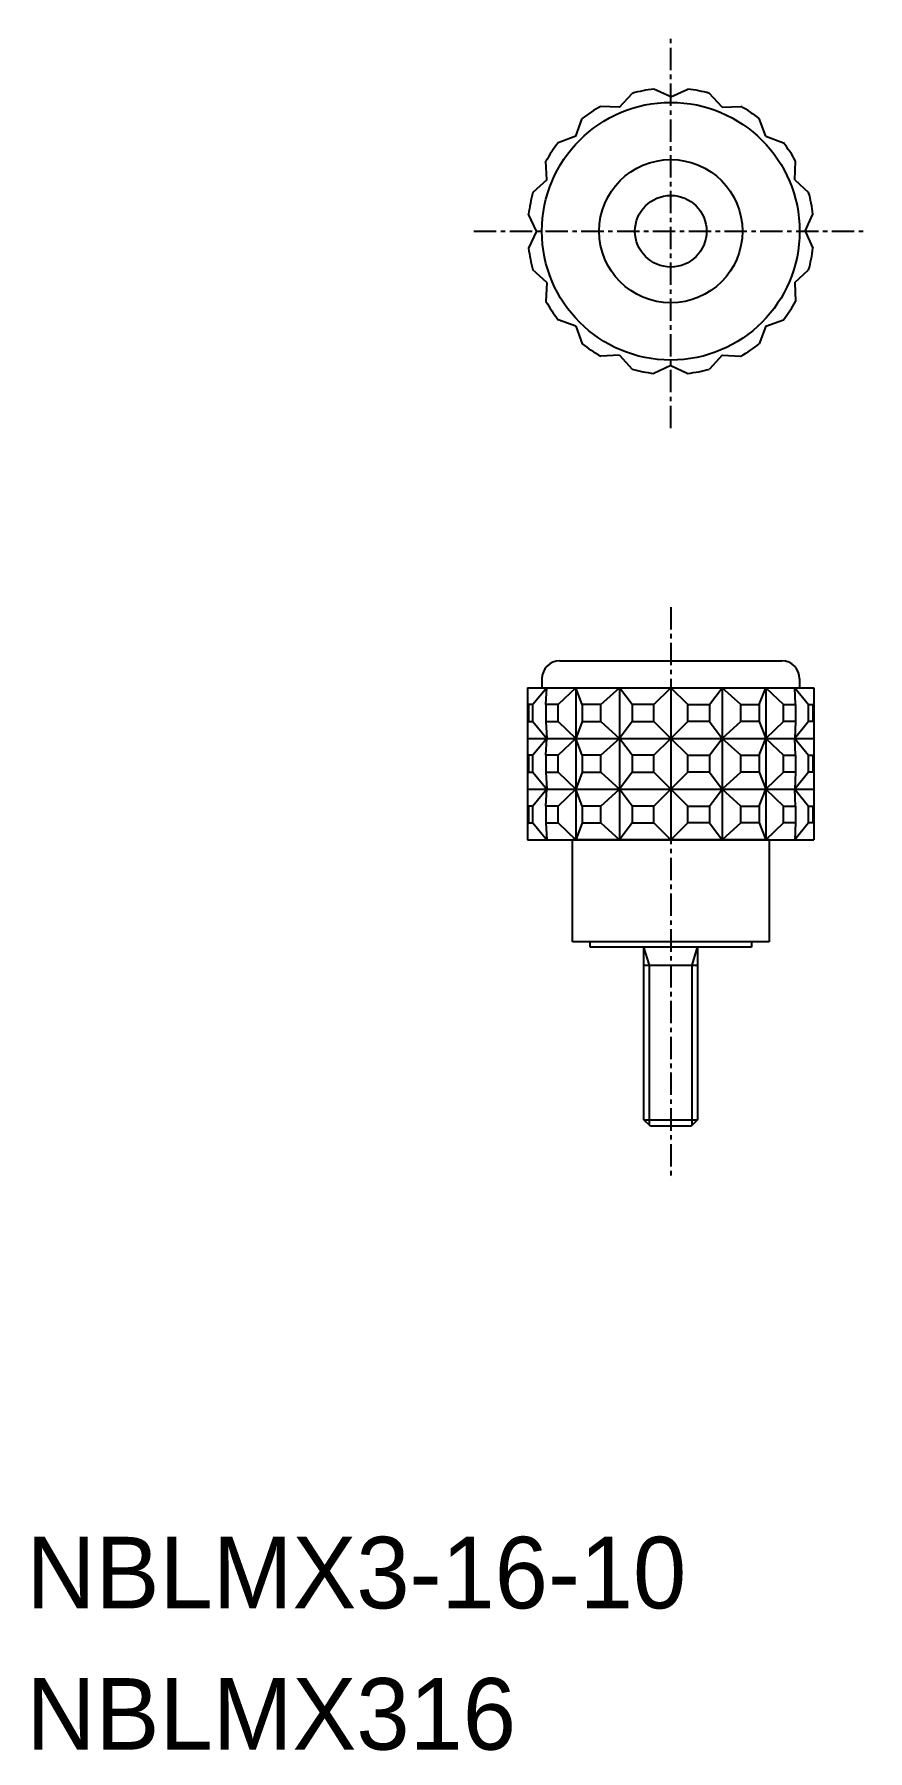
# Model space of a CAD drawing. Extents: x -13575.4 to -13528.8, y 2.2 to 98.1.
import ezdxf

# ---------------------------------------------------------------- set-up
doc = ezdxf.new("R2010")
doc.units = 0
doc.linetypes.add('CENTER', pattern=[2, 1.25, -0.25, 0.25, -0.25])
doc.layers.get('0').update_dxf_attribs({"linetype": 'CONTINUOUS'})
doc.layers.add('CENTER', color=1, linetype='CENTER')

msp = doc.modelspace()

# ---------------------------------------------------------------- linework, layer by layer
at = {"color": 7, "linetype": 'CONTINUOUS'}
for p, q in [((-13539.791, 94.599), (-13540.742, 95.042)), ((-13539.791, 94.599), (-13538.84, 95.042)), ((-13542.661, 94.028), (-13543.709, 94.074)), ((-13542.661, 94.028), (-13541.952, 94.801)), ((-13536.921, 94.028), (-13537.629, 94.801)), ((-13536.921, 94.028), (-13535.873, 94.074)), ((-13545.094, 92.402), (-13544.735, 93.388)), ((-13534.488, 92.402), (-13534.846, 93.388)), ((-13545.094, 92.402), (-13546.08, 92.043)), ((-13534.488, 92.402), (-13533.502, 92.043)), ((-13546.72, 89.969), (-13546.766, 91.017)), ((-13532.862, 89.969), (-13532.816, 91.017)), ((-13546.72, 89.969), (-13547.493, 89.26)), ((-13532.862, 89.969), (-13532.088, 89.26)), ((-13547.291, 87.099), (-13547.734, 88.05)), ((-13532.291, 87.099), (-13531.848, 88.05)), ((-13547.291, 87.099), (-13547.734, 86.148)), ((-13532.291, 87.099), (-13531.848, 86.148)), ((-13546.72, 84.229), (-13547.493, 84.937)), ((-13532.862, 84.229), (-13532.088, 84.937)), ((-13546.72, 84.229), (-13546.766, 83.181)), ((-13532.862, 84.229), (-13532.816, 83.181)), ((-13545.094, 81.796), (-13546.08, 82.154)), ((-13545.094, 81.796), (-13544.735, 80.81)), ((-13534.488, 81.796), (-13534.846, 80.81)), ((-13534.488, 81.796), (-13533.502, 82.154)), ((-13542.661, 80.17), (-13543.709, 80.124)), ((-13542.661, 80.17), (-13541.952, 79.396)), ((-13539.791, 79.599), (-13540.742, 79.156)), ((-13539.791, 79.599), (-13538.84, 79.156)), ((-13536.921, 80.17), (-13537.629, 79.396)), ((-13536.921, 80.17), (-13535.873, 80.124)), ((-13545.991, 63.099), (-13533.591, 63.099)), ((-13547.791, 61.599), (-13547.791, 53.099)), ((-13547.791, 61.599), (-13531.791, 61.599)), ((-13546.72, 61.599), (-13547.493, 60.654)), ((-13546.991, 62.099), (-13546.991, 61.599)), ((-13546.766, 60.654), (-13546.72, 61.599)), ((-13545.094, 61.599), (-13546.08, 60.654)), ((-13545.094, 61.599), (-13545.094, 53.099)), ((-13544.735, 60.654), (-13545.094, 61.599)), ((-13543.709, 60.654), (-13542.661, 61.599)), ((-13542.661, 61.599), (-13542.661, 53.099)), ((-13541.952, 60.654), (-13542.661, 61.599)), ((-13540.742, 60.654), (-13539.791, 61.599)), ((-13539.791, 61.599), (-13539.791, 53.099)), ((-13538.84, 60.654), (-13539.791, 61.599)), ((-13537.629, 60.654), (-13536.921, 61.599)), ((-13535.873, 60.654), (-13536.921, 61.599)), ((-13536.921, 61.599), (-13536.921, 53.099)), ((-13534.846, 60.654), (-13534.488, 61.599)), ((-13534.488, 61.599), (-13533.502, 60.654)), ((-13534.488, 61.599), (-13534.488, 53.099)), ((-13532.816, 60.654), (-13532.862, 61.599)), ((-13532.862, 61.599), (-13532.088, 60.654)), ((-13532.591, 62.099), (-13532.591, 61.599)), ((-13531.791, 61.599), (-13531.791, 53.099)), ((-13547.493, 59.71), (-13546.72, 58.765)), ((-13546.766, 59.71), (-13546.72, 58.765)), ((-13546.08, 59.71), (-13545.094, 58.765)), ((-13544.735, 59.71), (-13545.094, 58.765)), ((-13543.709, 59.71), (-13542.661, 58.765)), ((-13541.952, 59.71), (-13542.661, 58.765)), ((-13540.742, 59.71), (-13539.791, 58.765)), ((-13538.84, 59.71), (-13539.791, 58.765)), ((-13537.629, 59.71), (-13536.921, 58.765)), ((-13535.873, 59.71), (-13536.921, 58.765)), ((-13534.846, 59.71), (-13534.488, 58.765)), ((-13533.502, 59.71), (-13534.488, 58.765)), ((-13532.816, 59.71), (-13532.862, 58.765)), ((-13532.088, 59.71), (-13532.862, 58.765)), ((-13547.791, 58.765), (-13531.791, 58.765)), ((-13546.72, 58.765), (-13547.493, 57.821)), ((-13546.766, 57.821), (-13546.72, 58.765)), ((-13545.094, 58.765), (-13546.08, 57.821)), ((-13544.735, 57.821), (-13545.094, 58.765)), ((-13543.709, 57.821), (-13542.661, 58.765)), ((-13541.952, 57.821), (-13542.661, 58.765)), ((-13540.742, 57.821), (-13539.791, 58.765)), ((-13538.84, 57.821), (-13539.791, 58.765)), ((-13537.629, 57.821), (-13536.921, 58.765)), ((-13535.873, 57.821), (-13536.921, 58.765)), ((-13534.846, 57.821), (-13534.488, 58.765)), ((-13534.488, 58.765), (-13533.502, 57.821)), ((-13532.862, 58.765), (-13532.088, 57.821)), ((-13532.816, 57.821), (-13532.862, 58.765)), ((-13547.493, 56.877), (-13546.72, 55.932)), ((-13546.766, 56.877), (-13546.72, 55.932)), ((-13546.08, 56.877), (-13545.094, 55.932)), ((-13544.735, 56.877), (-13545.094, 55.932)), ((-13543.709, 56.877), (-13542.661, 55.932)), ((-13541.952, 56.877), (-13542.661, 55.932)), ((-13540.742, 56.877), (-13539.791, 55.932)), ((-13538.84, 56.877), (-13539.791, 55.932)), ((-13537.629, 56.877), (-13536.921, 55.932)), ((-13535.873, 56.877), (-13536.921, 55.932)), ((-13534.846, 56.877), (-13534.488, 55.932)), ((-13533.502, 56.877), (-13534.488, 55.932)), ((-13532.088, 56.877), (-13532.862, 55.932)), ((-13532.816, 56.877), (-13532.862, 55.932)), ((-13547.791, 55.932), (-13531.791, 55.932)), ((-13546.72, 55.932), (-13547.493, 54.988)), ((-13546.766, 54.988), (-13546.72, 55.932)), ((-13545.094, 55.932), (-13546.08, 54.988)), ((-13544.735, 54.988), (-13545.094, 55.932)), ((-13543.709, 54.988), (-13542.661, 55.932)), ((-13541.952, 54.988), (-13542.661, 55.932)), ((-13540.742, 54.988), (-13539.791, 55.932)), ((-13538.84, 54.988), (-13539.791, 55.932)), ((-13537.629, 54.988), (-13536.921, 55.932)), ((-13535.873, 54.988), (-13536.921, 55.932)), ((-13534.846, 54.988), (-13534.488, 55.932)), ((-13534.488, 55.932), (-13533.502, 54.988)), ((-13532.862, 55.932), (-13532.088, 54.988)), ((-13532.816, 54.988), (-13532.862, 55.932)), ((-13547.493, 54.043), (-13546.72, 53.099)), ((-13546.766, 54.043), (-13546.72, 53.099)), ((-13546.08, 54.043), (-13545.094, 53.099)), ((-13544.735, 54.043), (-13545.094, 53.099)), ((-13543.709, 54.043), (-13542.661, 53.099)), ((-13541.952, 54.043), (-13542.661, 53.099)), ((-13540.742, 54.043), (-13539.791, 53.099)), ((-13538.84, 54.043), (-13539.791, 53.099)), ((-13537.629, 54.043), (-13536.921, 53.099)), ((-13535.873, 54.043), (-13536.921, 53.099)), ((-13534.846, 54.043), (-13534.488, 53.099)), ((-13533.502, 54.043), (-13534.488, 53.099)), ((-13532.088, 54.043), (-13532.862, 53.099)), ((-13532.816, 54.043), (-13532.862, 53.099)), ((-13547.791, 53.099), (-13531.791, 53.099)), ((-13534.291, 53.099), (-13545.291, 53.099)), ((-13545.291, 47.399), (-13545.291, 53.099)), ((-13534.291, 53.099), (-13534.291, 47.399)), ((-13544.291, 47.399), (-13545.291, 47.399)), ((-13535.291, 47.399), (-13544.291, 47.399)), ((-13544.291, 47.099), (-13544.291, 47.399)), ((-13535.291, 47.099), (-13544.291, 47.099)), ((-13541.291, 37.465), (-13541.291, 47.099)), ((-13538.291, 47.099), (-13538.291, 37.465)), ((-13534.291, 47.399), (-13535.291, 47.399)), ((-13535.291, 47.399), (-13535.291, 47.099)), ((-13541.291, 46.099), (-13538.291, 46.099)), ((-13541.291, 37.465), (-13538.291, 37.465)), ((-13540.925, 37.099), (-13541.291, 37.465)), ((-13538.291, 37.465), (-13538.657, 37.099)), ((-13538.657, 37.099), (-13540.925, 37.099))]:
    msp.add_line(p, q, dxfattribs=at)
at = {"color": 3}
for p, q in [((-13540.984, 46.099), (-13541.291, 47.099)), ((-13538.597, 46.099), (-13538.291, 47.099)), ((-13540.984, 37.159), (-13540.984, 46.099)), ((-13538.597, 37.159), (-13538.597, 46.099))]:
    msp.add_line(p, q, dxfattribs=at)
at = {"color": 7, "linetype": 'CONTINUOUS'}
for points in [[(-13547.493, 60.654), (-13547.734, 60.654), (-13547.734, 59.71), (-13547.493, 59.71)], [(-13546.08, 60.654), (-13546.766, 60.654), (-13546.766, 59.71), (-13546.08, 59.71)], [(-13543.709, 60.654), (-13544.735, 60.654), (-13544.735, 59.71), (-13543.709, 59.71)], [(-13540.742, 60.654), (-13541.952, 60.654), (-13541.952, 59.71), (-13540.742, 59.71)], [(-13538.84, 60.654), (-13537.629, 60.654), (-13537.629, 59.71), (-13538.84, 59.71)], [(-13535.873, 60.654), (-13534.846, 60.654), (-13534.846, 59.71), (-13535.873, 59.71)], [(-13533.502, 60.654), (-13532.816, 60.654), (-13532.816, 59.71), (-13533.502, 59.71)], [(-13532.088, 60.654), (-13531.848, 60.654), (-13531.848, 59.71), (-13532.088, 59.71)], [(-13547.493, 57.821), (-13547.734, 57.821), (-13547.734, 56.877), (-13547.493, 56.877)], [(-13546.08, 57.821), (-13546.766, 57.821), (-13546.766, 56.877), (-13546.08, 56.877)], [(-13543.709, 57.821), (-13544.735, 57.821), (-13544.735, 56.877), (-13543.709, 56.877)], [(-13540.742, 57.821), (-13541.952, 57.821), (-13541.952, 56.877), (-13540.742, 56.877)], [(-13538.84, 57.821), (-13537.629, 57.821), (-13537.629, 56.877), (-13538.84, 56.877)], [(-13535.873, 57.821), (-13534.846, 57.821), (-13534.846, 56.877), (-13535.873, 56.877)], [(-13533.502, 57.821), (-13532.816, 57.821), (-13532.816, 56.877), (-13533.502, 56.877)], [(-13532.088, 57.821), (-13531.848, 57.821), (-13531.848, 56.877), (-13532.088, 56.877)], [(-13547.493, 54.988), (-13547.734, 54.988), (-13547.734, 54.043), (-13547.493, 54.043)], [(-13546.08, 54.988), (-13546.766, 54.988), (-13546.766, 54.043), (-13546.08, 54.043)], [(-13543.709, 54.988), (-13544.735, 54.988), (-13544.735, 54.043), (-13543.709, 54.043)], [(-13540.742, 54.988), (-13541.952, 54.988), (-13541.952, 54.043), (-13540.742, 54.043)], [(-13538.84, 54.988), (-13537.629, 54.988), (-13537.629, 54.043), (-13538.84, 54.043)], [(-13535.873, 54.988), (-13534.846, 54.988), (-13534.846, 54.043), (-13535.873, 54.043)], [(-13533.502, 54.988), (-13532.816, 54.988), (-13532.816, 54.043), (-13533.502, 54.043)], [(-13532.088, 54.988), (-13531.848, 54.988), (-13531.848, 54.043), (-13532.088, 54.043)]]:
    msp.add_lwpolyline(points, close=True, dxfattribs=at)
for radius in [7.2, 4, 2]:
    msp.add_circle((-13539.791, 87.099), radius, dxfattribs=at)
for centre, radius, start, end in [((-13539.791, 87.099), 8, 96.82491, 105.67509), ((-13539.791, 87.099), 8, 74.32491, 83.17509), ((-13539.791, 87.099), 8, 119.32491, 128.17509), ((-13539.791, 87.099), 8, 51.82491, 60.67509), ((-13539.791, 87.099), 8, 141.82491, 150.67509), ((-13539.791, 87.099), 8, 29.32491, 38.17509), ((-13539.791, 87.099), 8, 164.32491, 173.17509), ((-13539.791, 87.099), 8, 6.82491, 15.67509), ((-13539.791, 87.099), 8, 186.82491, 195.67509), ((-13539.791, 87.099), 8, 344.32491, 353.17509), ((-13539.791, 87.099), 8, 209.32491, 218.17509), ((-13539.791, 87.099), 8, 321.82491, 330.67509), ((-13539.791, 87.099), 8, 231.82491, 240.67509), ((-13539.791, 87.099), 8, 299.32491, 308.17509), ((-13539.791, 87.099), 8, 254.32491, 263.17509), ((-13539.791, 87.099), 8, 276.82491, 285.67509), ((-13545.991, 62.099), 1, 90, 180), ((-13533.591, 62.099), 1, 0, 90)]:
    msp.add_arc(centre, radius, start, end, dxfattribs=at)
at = {"layer": 'CENTER', "color": 1, "linetype": 'CENTER'}
for p, q in [((-13539.791, 76.099), (-13539.791, 98.099)), ((-13550.791, 87.099), (-13528.791, 87.099)), ((-13539.791, 66.099), (-13539.791, 34.099))]:
    msp.add_line(p, q, dxfattribs=at)

# ---------------------------------------------------------------- texts
at = {"color": 7, "linetype": 'CONTINUOUS'}
for s, p in [('NBLMX3-16-10', (-13575.791, 10.163)), ('NBLMX316', (-13575.791, 2.27))]:
    msp.add_text(s, height=4, dxfattribs=at).set_placement(p)

doc.saveas('drawing.dxf')
